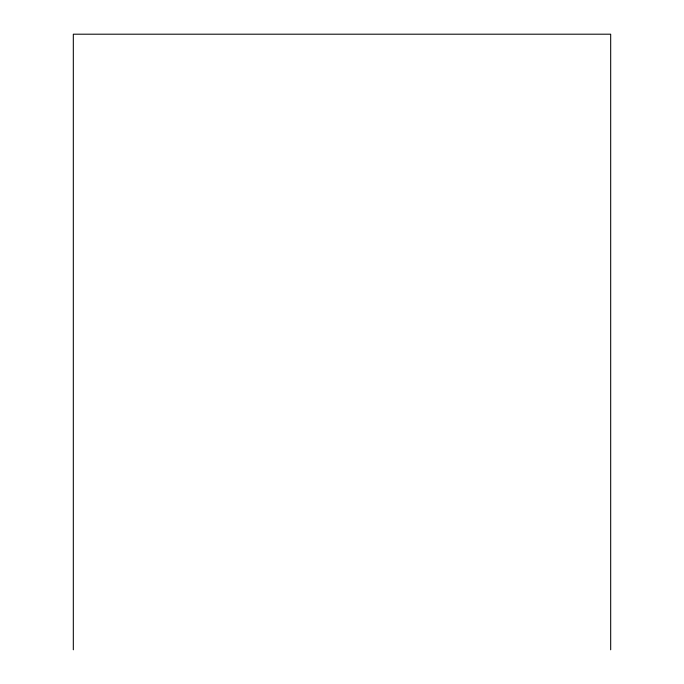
<?xml version="1.0" encoding="UTF-8"?>
<svg xmlns="http://www.w3.org/2000/svg" width="684" height="684" viewBox="0 0 684 684"><rect width="100%" height="100%" fill="white"/><g stroke="black" fill="none" stroke-linecap="round" stroke-linejoin="round"><path stroke-width="1.03" d="M610.684 649.8L610.684 34.2L73.316 34.2L73.316 649.8"/></g></svg>
